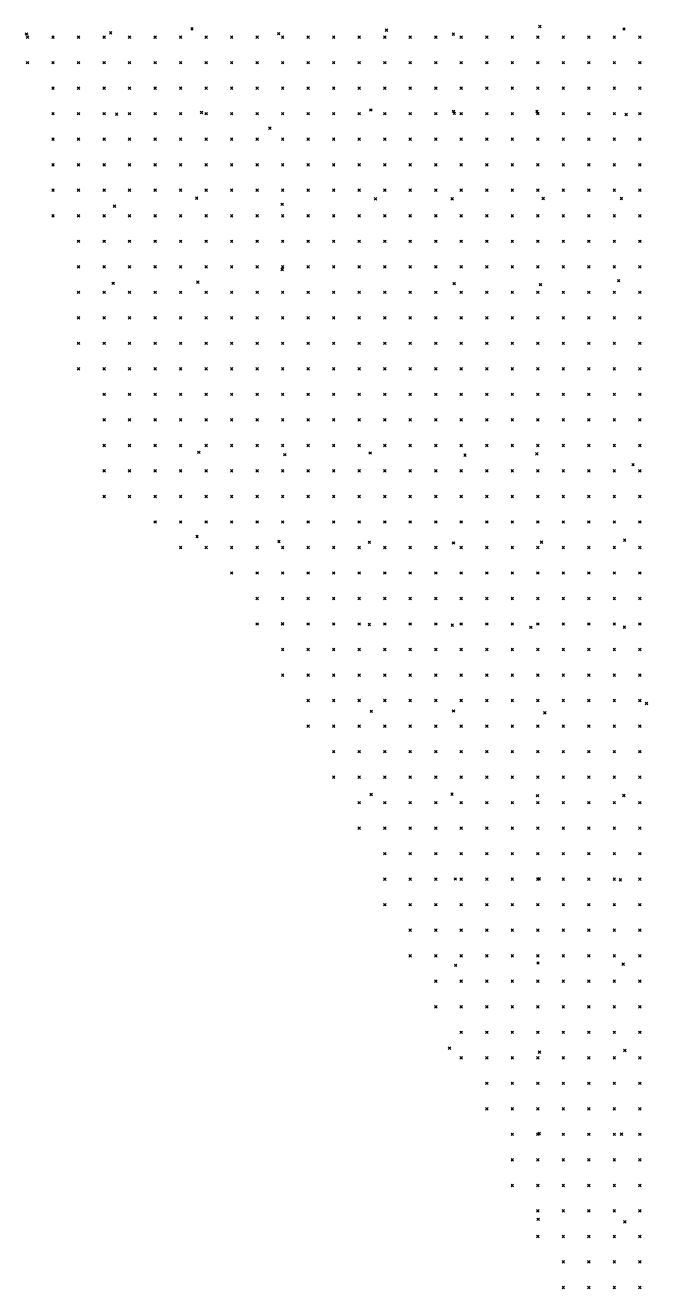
# Model space of a CAD drawing. Header units: metres. Extents: x 441556 to 446409, y 432338 to 461058.
# Drawn here: x 444842.1 to 444915.3, y 442112.2 to 442260.7 of the extents above; entities that cross this region are included whole.
import ezdxf

# ---------------------------------------------------------------- set-up
doc = ezdxf.new("R2010")
doc.units = ezdxf.units.M
doc.header["$MEASUREMENT"] = 0
doc.header["$PDMODE"] = 35
doc.header["$PDSIZE"] = 0.15
doc.layers.add('DTM-NOK-RevN_LIDAR_co_lidar', color=91, linetype='Continuous', lineweight=0)
doc.layers.add('DTM-NOK-RevN_RTK', color=32, linetype='Continuous', lineweight=0)

msp = doc.modelspace()

# ---------------------------------------------------------------- linework, layer by layer
at = {"layer": 'DTM-NOK-RevN_LIDAR_co_lidar'}
for p in [(444842.378, 442259.281, 340.812), (444845.377, 442259.281, 341.252), (444848.377, 442259.281, 341.615), (444851.376, 442259.281, 341.998), (444854.375, 442259.281, 342.477), (444857.375, 442259.281, 342.99), (444860.374, 442259.281, 343.469), (444863.373, 442259.281, 344.202), (444866.373, 442259.281, 345.398), (444869.372, 442259.281, 346.086), (444872.371, 442259.281, 346.391), (444875.371, 442259.281, 346.971), (444878.37, 442259.281, 347.938), (444881.369, 442259.281, 348.574), (444884.369, 442259.281, 349.598), (444887.368, 442259.281, 350.354), (444890.367, 442259.281, 350.971), (444893.367, 442259.281, 351.559), (444896.366, 442259.281, 352.341), (444899.365, 442259.281, 353.27), (444902.365, 442259.281, 354.264), (444905.364, 442259.281, 355.359), (444908.363, 442259.281, 356.765), (444911.363, 442259.281, 358.178), (444914.362, 442259.281, 359.145), (444842.378, 442256.281, 340.238), (444845.377, 442256.281, 340.846), (444848.377, 442256.281, 341.038), (444851.376, 442256.281, 341.241), (444854.375, 442256.281, 341.552), (444857.375, 442256.281, 341.934), (444860.374, 442256.281, 342.435), (444863.373, 442256.281, 343.021), (444866.373, 442256.281, 343.671), (444869.372, 442256.281, 344.667), (444872.371, 442256.281, 345.595), (444875.371, 442256.281, 346.506), (444878.37, 442256.281, 347.716), (444881.369, 442256.281, 348.183), (444884.369, 442256.281, 348.917), (444887.368, 442256.281, 349.752), (444890.367, 442256.281, 350.466), (444893.367, 442256.281, 351.094), (444896.366, 442256.281, 351.791), (444899.365, 442256.281, 352.577), (444902.365, 442256.281, 353.469), (444905.364, 442256.281, 354.525), (444908.363, 442256.281, 355.769), (444911.363, 442256.281, 357.098), (444914.362, 442256.281, 358.434), (444845.377, 442253.282, 340.409), (444848.377, 442253.282, 340.642), (444851.376, 442253.282, 340.67), (444854.375, 442253.282, 340.764), (444857.375, 442253.282, 341.024), (444860.374, 442253.282, 341.47), (444863.373, 442253.282, 342.042), (444866.373, 442253.282, 342.569), (444869.372, 442253.282, 343.204), (444872.371, 442253.282, 344.504), (444875.371, 442253.282, 345.402), (444878.37, 442253.282, 346.884), (444881.369, 442253.282, 347.329), (444884.369, 442253.282, 348.328), (444887.368, 442253.282, 349.225), (444890.367, 442253.282, 349.951), (444893.367, 442253.282, 350.484), (444896.366, 442253.282, 351.287), (444899.365, 442253.282, 352.045), (444902.365, 442253.282, 352.781), (444905.364, 442253.282, 353.727), (444908.363, 442253.282, 354.849), (444911.363, 442253.282, 356.105), (444914.362, 442253.282, 357.442), (444845.377, 442250.283, 339.76), (444848.377, 442250.283, 340.19), (444851.376, 442250.283, 340.238), (444854.375, 442250.283, 340.252), (444857.375, 442250.283, 340.335), (444860.374, 442250.283, 340.593), (444863.373, 442250.283, 341.074), (444866.373, 442250.283, 341.732), (444869.372, 442250.283, 342.436), (444872.371, 442250.283, 343.146), (444875.371, 442250.283, 344.687), (444878.37, 442250.283, 345.834), (444881.369, 442250.283, 346.481), (444884.369, 442250.283, 347.482), (444887.368, 442250.283, 348.494), (444890.367, 442250.283, 349.401), (444893.367, 442250.283, 349.979), (444896.366, 442250.283, 350.455), (444899.365, 442250.283, 351.31), (444902.365, 442250.283, 352.094), (444905.364, 442250.283, 352.932), (444908.363, 442250.283, 354.005), (444911.363, 442250.283, 355.233), (444914.362, 442250.283, 356.467), (444845.377, 442247.283, 337.62), (444848.377, 442247.283, 338.631), (444851.376, 442247.283, 339.551), (444854.375, 442247.283, 339.91), (444857.375, 442247.283, 339.923), (444860.374, 442247.283, 340.01), (444863.373, 442247.283, 340.341), (444866.373, 442247.283, 340.902), (444869.372, 442247.283, 341.542), (444872.371, 442247.283, 342.396), (444875.371, 442247.283, 343.633), (444878.37, 442247.283, 344.695), (444881.369, 442247.283, 345.686), (444884.369, 442247.283, 346.78), (444887.368, 442247.283, 347.819), (444890.367, 442247.283, 348.785), (444893.367, 442247.283, 349.602), (444896.366, 442247.283, 350.116), (444899.365, 442247.283, 350.69), (444902.365, 442247.283, 351.383), (444905.364, 442247.283, 352.204), (444908.363, 442247.283, 353.189), (444911.363, 442247.283, 354.348), (444914.362, 442247.283, 355.556), (444845.377, 442244.284, 336.106), (444848.377, 442244.284, 337.057), (444851.376, 442244.284, 338.152), (444854.375, 442244.284, 339.054), (444857.375, 442244.284, 339.513), (444860.374, 442244.284, 339.616), (444863.373, 442244.284, 339.708), (444866.373, 442244.284, 340.037), (444869.372, 442244.284, 340.633), (444872.371, 442244.284, 341.592), (444875.371, 442244.284, 342.61), (444878.37, 442244.284, 343.651), (444881.369, 442244.284, 345.163), (444884.369, 442244.284, 346.11), (444887.368, 442244.284, 347.224), (444890.367, 442244.284, 348.257), (444893.367, 442244.284, 349.133), (444896.366, 442244.284, 349.782), (444899.365, 442244.284, 350.297), (444902.365, 442244.284, 350.882), (444905.364, 442244.284, 351.599), (444908.363, 442244.284, 352.464), (444911.363, 442244.284, 353.524), (444914.362, 442244.284, 354.719), (444845.377, 442241.284, 335.535), (444848.377, 442241.284, 336.124), (444851.376, 442241.284, 336.728), (444854.375, 442241.284, 337.493), (444857.375, 442241.284, 338.361), (444860.374, 442241.284, 338.851), (444863.373, 442241.284, 339.065), (444866.373, 442241.284, 339.235), (444869.372, 442241.284, 339.786), (444872.371, 442241.284, 340.676), (444875.371, 442241.284, 341.873), (444878.37, 442241.284, 343.123), (444881.369, 442241.284, 344.498), (444884.369, 442241.284, 345.763), (444887.368, 442241.284, 346.65), (444890.367, 442241.284, 347.627), (444893.367, 442241.284, 348.535), (444896.366, 442241.284, 349.278), (444899.365, 442241.284, 349.846), (444902.365, 442241.284, 350.402), (444905.364, 442241.284, 351.006), (444908.363, 442241.284, 351.732), (444911.363, 442241.284, 352.729), (444914.362, 442241.284, 353.879), (444845.377, 442238.285, 335.424), (444848.377, 442238.285, 335.744), (444851.376, 442238.285, 336.065), (444854.375, 442238.285, 336.391), (444857.375, 442238.285, 336.897), (444860.374, 442238.285, 337.627), (444863.373, 442238.285, 338.299), (444866.373, 442238.285, 338.579), (444869.372, 442238.285, 339.038), (444872.371, 442238.285, 339.934), (444875.371, 442238.285, 341.278), (444878.37, 442238.285, 342.607), (444881.369, 442238.285, 343.884), (444884.369, 442238.285, 345.003), (444887.368, 442238.285, 346.054), (444890.367, 442238.285, 346.964), (444893.367, 442238.285, 347.917), (444896.366, 442238.285, 348.675), (444899.365, 442238.285, 349.35), (444902.365, 442238.285, 349.939), (444905.364, 442238.285, 350.514), (444908.363, 442238.285, 351.174), (444911.363, 442238.285, 352.003), (444914.362, 442238.285, 353.014), (444848.377, 442235.286, 335.686), (444851.376, 442235.286, 335.966), (444854.375, 442235.286, 336.083), (444857.375, 442235.286, 336.275), (444860.374, 442235.286, 336.737), (444863.373, 442235.286, 337.392), (444866.373, 442235.286, 337.916), (444869.372, 442235.286, 338.448), (444872.371, 442235.286, 339.328), (444875.371, 442235.286, 340.705), (444878.37, 442235.286, 342.024), (444881.369, 442235.286, 343.174), (444884.369, 442235.286, 344.224), (444887.368, 442235.286, 345.417), (444890.367, 442235.286, 346.345), (444893.367, 442235.286, 347.216), (444896.366, 442235.286, 348.029), (444899.365, 442235.286, 348.866), (444902.365, 442235.286, 349.508), (444905.364, 442235.286, 350.026), (444908.363, 442235.286, 350.609), (444911.363, 442235.286, 351.302), (444914.362, 442235.286, 352.137), (444848.377, 442232.286, 335.655), (444851.376, 442232.286, 335.911), (444854.375, 442232.286, 336.026), (444857.375, 442232.286, 336.145), (444860.374, 442232.286, 336.354), (444863.373, 442232.286, 336.672), (444866.373, 442232.286, 337.029), (444869.372, 442232.286, 337.734), (444872.371, 442232.286, 338.534), (444875.371, 442232.286, 339.872), (444878.37, 442232.286, 341.444), (444881.369, 442232.286, 342.328), (444884.369, 442232.286, 343.233), (444887.368, 442232.286, 344.365), (444890.367, 442232.286, 345.793), (444893.367, 442232.286, 346.594), (444896.366, 442232.286, 347.421), (444899.365, 442232.286, 348.277), (444902.365, 442232.286, 349.047), (444905.364, 442232.286, 349.581), (444908.363, 442232.286, 350.04), (444911.363, 442232.286, 350.595), (444914.362, 442232.286, 351.339), (444848.377, 442229.287, 335.632), (444851.376, 442229.287, 335.82), (444854.375, 442229.287, 335.951), (444857.375, 442229.287, 336.085), (444860.374, 442229.287, 336.213), (444863.373, 442229.287, 336.312), (444866.373, 442229.287, 336.417), (444869.372, 442229.287, 336.788), (444872.371, 442229.287, 337.572), (444875.371, 442229.287, 338.699), (444878.37, 442229.287, 339.814), (444881.369, 442229.287, 341.306), (444884.369, 442229.287, 342.005), (444887.368, 442229.287, 343.068), (444890.367, 442229.287, 344.725), (444893.367, 442229.287, 345.913), (444896.366, 442229.287, 346.81), (444899.365, 442229.287, 347.61), (444902.365, 442229.287, 348.429), (444905.364, 442229.287, 349.035), (444908.363, 442229.287, 349.463), (444911.363, 442229.287, 349.893), (444914.362, 442229.287, 350.486), (444848.377, 442226.288, 335.564), (444851.376, 442226.288, 335.711), (444854.375, 442226.288, 335.835), (444857.375, 442226.288, 335.945), (444860.374, 442226.288, 336.047), (444863.373, 442226.288, 336.104), (444866.373, 442226.288, 336.153), (444869.372, 442226.288, 336.241), (444872.371, 442226.288, 336.679), (444875.371, 442226.288, 337.907), (444878.37, 442226.288, 338.611), (444881.369, 442226.288, 339.886), (444884.369, 442226.288, 340.705), (444887.368, 442226.288, 341.914), (444890.367, 442226.288, 343.946), (444893.367, 442226.288, 344.834), (444896.366, 442226.288, 345.978), (444899.365, 442226.288, 346.942), (444902.365, 442226.288, 347.712), (444905.364, 442226.288, 348.331), (444908.363, 442226.288, 348.865), (444911.363, 442226.288, 349.283), (444914.362, 442226.288, 349.761), (444848.377, 442223.288, 335.445), (444851.376, 442223.288, 335.572), (444854.375, 442223.288, 335.668), (444857.375, 442223.288, 335.74), (444860.374, 442223.288, 335.838), (444863.373, 442223.288, 335.913), (444866.373, 442223.288, 335.961), (444869.372, 442223.288, 336.014), (444872.371, 442223.288, 336.154), (444875.371, 442223.288, 337.115), (444878.37, 442223.288, 338.046), (444881.369, 442223.288, 338.821), (444884.369, 442223.288, 339.62), (444887.368, 442223.288, 340.911), (444890.367, 442223.288, 342.621), (444893.367, 442223.288, 343.401), (444896.366, 442223.288, 344.757), (444899.365, 442223.288, 345.846), (444902.365, 442223.288, 346.45), (444905.364, 442223.288, 347.361), (444908.363, 442223.288, 348.163), (444911.363, 442223.288, 348.641), (444914.362, 442223.288, 349.113), (444848.377, 442220.289, 335.371), (444851.376, 442220.289, 335.458), (444854.375, 442220.289, 335.542), (444857.375, 442220.289, 335.617), (444860.374, 442220.289, 335.705), (444863.373, 442220.289, 335.771), (444866.373, 442220.289, 335.805), (444869.372, 442220.289, 335.864), (444872.371, 442220.289, 335.925), (444875.371, 442220.289, 336.278), (444878.37, 442220.289, 337.225), (444881.369, 442220.289, 338.223), (444884.369, 442220.289, 338.878), (444887.368, 442220.289, 339.83), (444890.367, 442220.289, 341.13), (444893.367, 442220.289, 342.261), (444896.366, 442220.289, 343.269), (444899.365, 442220.289, 344.428), (444902.365, 442220.289, 345.123), (444905.364, 442220.289, 346.152), (444908.363, 442220.289, 347.185), (444911.363, 442220.289, 347.935), (444914.362, 442220.289, 348.42), (444851.376, 442217.29, 335.398), (444854.375, 442217.29, 335.492), (444857.375, 442217.29, 335.579), (444860.374, 442217.29, 335.639), (444863.373, 442217.29, 335.689), (444866.373, 442217.29, 335.736), (444869.372, 442217.29, 335.78), (444872.371, 442217.29, 335.797), (444875.371, 442217.29, 335.836), (444878.37, 442217.29, 336.282), (444881.369, 442217.29, 337.371), (444884.369, 442217.29, 338.275), (444887.368, 442217.29, 339.008), (444890.367, 442217.29, 340.138), (444893.367, 442217.29, 341.598), (444896.366, 442217.29, 342.207), (444899.365, 442217.29, 343.237), (444902.365, 442217.29, 343.933), (444905.364, 442217.29, 344.924), (444908.363, 442217.29, 346.063), (444911.363, 442217.29, 346.936), (444914.362, 442217.29, 347.497), (444851.376, 442214.29, 335.325), (444854.375, 442214.29, 335.427), (444857.375, 442214.29, 335.506), (444860.374, 442214.29, 335.555), (444863.373, 442214.29, 335.605), (444866.373, 442214.29, 335.656), (444869.372, 442214.29, 335.685), (444872.371, 442214.29, 335.69), (444875.371, 442214.29, 335.684), (444878.37, 442214.29, 335.735), (444881.369, 442214.29, 336.305), (444884.369, 442214.29, 337.42), (444887.368, 442214.29, 338.407), (444890.367, 442214.29, 339.356), (444893.367, 442214.29, 340.762), (444896.366, 442214.29, 341.372), (444899.365, 442214.29, 342.109), (444902.365, 442214.29, 342.752), (444905.364, 442214.29, 343.78), (444908.363, 442214.29, 344.881), (444911.363, 442214.29, 345.805), (444914.362, 442214.29, 346.639), (444851.376, 442211.291, 335.241), (444854.375, 442211.291, 335.333), (444857.375, 442211.291, 335.402), (444860.374, 442211.291, 335.452), (444863.373, 442211.291, 335.491), (444866.373, 442211.291, 335.521), (444869.372, 442211.291, 335.56), (444872.371, 442211.291, 335.565), (444875.371, 442211.291, 335.584), (444878.37, 442211.291, 335.565), (444881.369, 442211.291, 335.671), (444884.369, 442211.291, 336.469), (444887.368, 442211.291, 337.59), (444890.367, 442211.291, 338.615), (444893.367, 442211.291, 339.882), (444896.366, 442211.291, 340.394), (444899.365, 442211.291, 340.996), (444902.365, 442211.291, 341.828), (444905.364, 442211.291, 342.708), (444908.363, 442211.291, 343.65), (444911.363, 442211.291, 344.687), (444914.362, 442211.291, 345.733), (444851.376, 442208.292, 335.224), (444854.375, 442208.292, 335.278), (444857.375, 442208.292, 335.321), (444860.374, 442208.292, 335.362), (444863.373, 442208.292, 335.392), (444866.373, 442208.292, 335.424), (444869.372, 442208.292, 335.463), (444872.371, 442208.292, 335.479), (444875.371, 442208.292, 335.516), (444878.37, 442208.292, 335.507), (444881.369, 442208.292, 335.491), (444884.369, 442208.292, 335.841), (444887.368, 442208.292, 336.696), (444890.367, 442208.292, 337.511), (444893.367, 442208.292, 338.93), (444896.366, 442208.292, 339.789), (444899.365, 442208.292, 340.322), (444902.365, 442208.292, 340.968), (444905.364, 442208.292, 341.759), (444908.363, 442208.292, 342.589), (444911.363, 442208.292, 343.409), (444914.362, 442208.292, 344.406), (444851.376, 442205.292, 335.222), (444854.375, 442205.292, 335.255), (444857.375, 442205.292, 335.261), (444860.374, 442205.292, 335.287), (444863.373, 442205.292, 335.332), (444866.373, 442205.292, 335.374), (444869.372, 442205.292, 335.411), (444872.371, 442205.292, 335.437), (444875.371, 442205.292, 335.443), (444878.37, 442205.292, 335.402), (444881.369, 442205.292, 335.341), (444884.369, 442205.292, 335.368), (444887.368, 442205.292, 335.788), (444890.367, 442205.292, 336.372), (444893.367, 442205.292, 337.085), (444896.366, 442205.292, 338.88), (444899.365, 442205.292, 339.623), (444902.365, 442205.292, 340.209), (444905.364, 442205.292, 340.921), (444908.363, 442205.292, 341.656), (444911.363, 442205.292, 342.56), (444914.362, 442205.292, 343.599), (444857.375, 442202.293, 335.215), (444860.374, 442202.293, 335.231), (444863.373, 442202.293, 335.274), (444866.373, 442202.293, 335.319), (444869.372, 442202.293, 335.338), (444872.371, 442202.293, 335.321), (444875.371, 442202.293, 335.272), (444878.37, 442202.293, 335.248), (444881.369, 442202.293, 335.278), (444884.369, 442202.293, 335.317), (444887.368, 442202.293, 335.415), (444890.367, 442202.293, 335.811), (444893.367, 442202.293, 336.384), (444896.366, 442202.293, 337.673), (444899.365, 442202.293, 338.785), (444902.365, 442202.293, 339.553), (444905.364, 442202.293, 340.229), (444908.363, 442202.293, 340.953), (444911.363, 442202.293, 341.71), (444914.362, 442202.293, 342.712), (444860.374, 442199.294, 335.183), (444863.373, 442199.294, 335.217), (444866.373, 442199.294, 335.227), (444869.372, 442199.294, 335.19), (444872.371, 442199.294, 335.154), (444875.371, 442199.294, 335.179), (444878.37, 442199.294, 335.222), (444881.369, 442199.294, 335.252), (444884.369, 442199.294, 335.329), (444887.368, 442199.294, 335.441), (444890.367, 442199.294, 335.598), (444893.367, 442199.294, 335.986), (444896.366, 442199.294, 336.853), (444899.365, 442199.294, 337.971), (444902.365, 442199.294, 339.043), (444905.364, 442199.294, 339.79), (444908.363, 442199.294, 340.379), (444911.363, 442199.294, 341.081), (444914.362, 442199.294, 341.998), (444866.373, 442196.294, 335.073), (444869.372, 442196.294, 335.095), (444872.371, 442196.294, 335.125), (444875.371, 442196.294, 335.142), (444878.37, 442196.294, 335.17), (444881.369, 442196.294, 335.246), (444884.369, 442196.294, 335.334), (444887.368, 442196.294, 335.472), (444890.367, 442196.294, 335.663), (444893.367, 442196.294, 335.79), (444896.366, 442196.294, 336.199), (444899.365, 442196.294, 337.066), (444902.365, 442196.294, 338.449), (444905.364, 442196.294, 339.377), (444908.363, 442196.294, 340.007), (444911.363, 442196.294, 340.669), (444914.362, 442196.294, 341.472), (444869.372, 442193.295, 335.091), (444872.371, 442193.295, 335.1), (444875.371, 442193.295, 335.128), (444878.37, 442193.295, 335.172), (444881.369, 442193.295, 335.242), (444884.369, 442193.295, 335.359), (444887.368, 442193.295, 335.495), (444890.367, 442193.295, 335.639), (444893.367, 442193.295, 335.734), (444896.366, 442193.295, 335.86), (444899.365, 442193.295, 336.447), (444902.365, 442193.295, 337.301), (444905.364, 442193.295, 338.736), (444908.363, 442193.295, 339.759), (444911.363, 442193.295, 340.361), (444914.362, 442193.295, 341.023), (444869.372, 442190.296, 335.096), (444872.371, 442190.296, 335.127), (444875.371, 442190.296, 335.129), (444878.37, 442190.296, 335.184), (444881.369, 442190.296, 335.271), (444884.369, 442190.296, 335.339), (444887.368, 442190.296, 335.45), (444890.367, 442190.296, 335.553), (444893.367, 442190.296, 335.627), (444896.366, 442190.296, 335.79), (444899.365, 442190.296, 336.038), (444902.365, 442190.296, 336.946), (444905.364, 442190.296, 337.464), (444908.363, 442190.296, 338.998), (444911.363, 442190.296, 340.226), (444914.362, 442190.296, 340.698), (444872.371, 442187.296, 335.155), (444875.371, 442187.296, 335.182), (444878.37, 442187.296, 335.197), (444881.369, 442187.296, 335.247), (444884.369, 442187.296, 335.308), (444887.368, 442187.296, 335.351), (444890.367, 442187.296, 335.46), (444893.367, 442187.296, 335.598), (444896.366, 442187.296, 335.751), (444899.365, 442187.296, 335.922), (444902.365, 442187.296, 336.177), (444905.364, 442187.296, 337.077), (444908.363, 442187.296, 338.313), (444911.363, 442187.296, 339.661), (444914.362, 442187.296, 340.473), (444872.371, 442184.297, 335.194), (444875.371, 442184.297, 335.19), (444878.37, 442184.297, 335.175), (444881.369, 442184.297, 335.181), (444884.369, 442184.297, 335.232), (444887.368, 442184.297, 335.345), (444890.367, 442184.297, 335.446), (444893.367, 442184.297, 335.56), (444896.366, 442184.297, 335.676), (444899.365, 442184.297, 335.807), (444902.365, 442184.297, 336.059), (444905.364, 442184.297, 336.766), (444908.363, 442184.297, 337.866), (444911.363, 442184.297, 339.293), (444914.362, 442184.297, 340.218), (444875.371, 442181.298, 335.136), (444878.37, 442181.298, 335.097), (444881.369, 442181.298, 335.142), (444884.369, 442181.298, 335.237), (444887.368, 442181.298, 335.328), (444890.367, 442181.298, 335.414), (444893.367, 442181.298, 335.469), (444896.366, 442181.298, 335.537), (444899.365, 442181.298, 335.75), (444902.365, 442181.298, 336.291), (444905.364, 442181.298, 336.783), (444908.363, 442181.298, 337.452), (444911.363, 442181.298, 338.372), (444914.362, 442181.298, 339.525), (444875.371, 442178.298, 335.099), (444878.37, 442178.298, 335.134), (444881.369, 442178.298, 335.166), (444884.369, 442178.298, 335.25), (444887.368, 442178.298, 335.297), (444890.367, 442178.298, 335.332), (444893.367, 442178.298, 335.345), (444896.366, 442178.298, 335.362), (444899.365, 442178.298, 335.863), (444902.365, 442178.298, 336.282), (444905.364, 442178.298, 336.563), (444908.363, 442178.298, 336.936), (444911.363, 442178.298, 337.624), (444914.362, 442178.298, 338.611), (444878.37, 442175.299, 335.12), (444881.369, 442175.299, 335.147), (444884.369, 442175.299, 335.174), (444887.368, 442175.299, 335.186), (444890.367, 442175.299, 335.225), (444893.367, 442175.299, 335.41), (444896.366, 442175.299, 335.59), (444899.365, 442175.299, 335.877), (444902.365, 442175.299, 336.151), (444905.364, 442175.299, 336.452), (444908.363, 442175.299, 336.77), (444911.363, 442175.299, 337.131), (444914.362, 442175.299, 337.694), (444878.37, 442172.3, 335.087), (444881.369, 442172.3, 335.071), (444884.369, 442172.3, 335.06), (444887.368, 442172.3, 335.14), (444890.367, 442172.3, 335.247), (444893.367, 442172.3, 335.393), (444896.366, 442172.3, 335.574), (444899.365, 442172.3, 335.803), (444902.365, 442172.3, 336.089), (444905.364, 442172.3, 336.375), (444908.363, 442172.3, 336.658), (444911.363, 442172.3, 336.921), (444914.362, 442172.3, 337.163), (444881.369, 442169.3, 335.024), (444884.369, 442169.3, 335.078), (444887.368, 442169.3, 335.133), (444890.367, 442169.3, 335.231), (444893.367, 442169.3, 335.346), (444896.366, 442169.3, 335.526), (444899.365, 442169.3, 335.752), (444902.365, 442169.3, 335.998), (444905.364, 442169.3, 336.242), (444908.363, 442169.3, 336.489), (444911.363, 442169.3, 336.711), (444914.362, 442169.3, 336.841), (444881.369, 442166.301, 335.017), (444884.369, 442166.301, 335.068), (444887.368, 442166.301, 335.137), (444890.367, 442166.301, 335.222), (444893.367, 442166.301, 335.331), (444896.366, 442166.301, 335.468), (444899.365, 442166.301, 335.644), (444902.365, 442166.301, 335.83), (444905.364, 442166.301, 336.055), (444908.363, 442166.301, 336.281), (444911.363, 442166.301, 336.445), (444914.362, 442166.301, 336.531), (444884.369, 442163.302, 335.063), (444887.368, 442163.302, 335.161), (444890.367, 442163.302, 335.221), (444893.367, 442163.302, 335.288), (444896.366, 442163.302, 335.375), (444899.365, 442163.302, 335.494), (444902.365, 442163.302, 335.646), (444905.364, 442163.302, 335.825), (444908.363, 442163.302, 335.985), (444911.363, 442163.302, 336.133), (444914.362, 442163.302, 336.241), (444884.369, 442160.302, 335.1), (444887.368, 442160.302, 335.172), (444890.367, 442160.302, 335.213), (444893.367, 442160.302, 335.233), (444896.366, 442160.302, 335.276), (444899.365, 442160.302, 335.355), (444902.365, 442160.302, 335.447), (444905.364, 442160.302, 335.57), (444908.363, 442160.302, 335.698), (444911.363, 442160.302, 335.835), (444914.362, 442160.302, 335.938), (444884.369, 442157.303, 335.125), (444887.368, 442157.303, 335.172), (444890.367, 442157.303, 335.188), (444893.367, 442157.303, 335.188), (444896.366, 442157.303, 335.188), (444899.365, 442157.303, 335.22), (444902.365, 442157.303, 335.278), (444905.364, 442157.303, 335.358), (444908.363, 442157.303, 335.449), (444911.363, 442157.303, 335.555), (444914.362, 442157.303, 335.653), (444887.368, 442154.304, 335.144), (444890.367, 442154.304, 335.138), (444893.367, 442154.304, 335.125), (444896.366, 442154.304, 335.122), (444899.365, 442154.304, 335.125), (444902.365, 442154.304, 335.156), (444905.364, 442154.304, 335.191), (444908.363, 442154.304, 335.247), (444911.363, 442154.304, 335.335), (444914.362, 442154.304, 335.422), (444887.368, 442151.304, 335.077), (444890.367, 442151.304, 335.062), (444893.367, 442151.304, 335.055), (444896.366, 442151.304, 335.065), (444899.365, 442151.304, 335.052), (444902.365, 442151.304, 335.06), (444905.364, 442151.304, 335.089), (444908.363, 442151.304, 335.139), (444911.363, 442151.304, 335.196), (444914.362, 442151.304, 335.252), (444890.367, 442148.305, 335.006), (444893.367, 442148.305, 335.005), (444896.366, 442148.305, 335.005), (444899.365, 442148.305, 335.004), (444902.365, 442148.305, 335.019), (444905.364, 442148.305, 335.052), (444908.363, 442148.305, 335.081), (444911.363, 442148.305, 335.105), (444914.362, 442148.305, 335.154), (444890.367, 442145.306, 334.984), (444893.367, 442145.306, 334.978), (444896.366, 442145.306, 334.988), (444899.365, 442145.306, 335.017), (444902.365, 442145.306, 335.015), (444905.364, 442145.306, 335.006), (444908.363, 442145.306, 335.009), (444911.363, 442145.306, 335.033), (444914.362, 442145.306, 335.08), (444893.367, 442142.306, 334.973), (444896.366, 442142.306, 335.006), (444899.365, 442142.306, 335.003), (444902.365, 442142.306, 334.98), (444905.364, 442142.306, 334.961), (444908.363, 442142.306, 334.957), (444911.363, 442142.306, 334.964), (444914.362, 442142.306, 334.985), (444893.367, 442139.307, 334.969), (444896.366, 442139.307, 334.977), (444899.365, 442139.307, 334.972), (444902.365, 442139.307, 334.96), (444905.364, 442139.307, 334.948), (444908.363, 442139.307, 334.937), (444911.363, 442139.307, 334.926), (444914.362, 442139.307, 334.922), (444896.366, 442136.307, 334.956), (444899.365, 442136.307, 334.968), (444902.365, 442136.307, 334.964), (444905.364, 442136.307, 334.944), (444908.363, 442136.307, 334.908), (444911.363, 442136.307, 334.887), (444914.362, 442136.307, 334.881), (444896.366, 442133.308, 334.93), (444899.365, 442133.308, 334.943), (444902.365, 442133.308, 334.924), (444905.364, 442133.308, 334.892), (444908.363, 442133.308, 334.854), (444911.363, 442133.308, 334.856), (444914.362, 442133.308, 334.874), (444899.365, 442130.309, 334.915), (444902.365, 442130.309, 334.889), (444905.364, 442130.309, 334.855), (444908.363, 442130.309, 334.845), (444911.363, 442130.309, 334.868), (444914.362, 442130.309, 334.908), (444899.365, 442127.309, 334.815), (444902.365, 442127.309, 334.833), (444905.364, 442127.309, 334.85), (444908.363, 442127.309, 334.868), (444911.363, 442127.309, 334.898), (444914.362, 442127.309, 334.936), (444899.365, 442124.31, 334.751), (444902.365, 442124.31, 334.798), (444905.364, 442124.31, 334.847), (444908.363, 442124.31, 334.869), (444911.363, 442124.31, 334.895), (444914.362, 442124.31, 334.93), (444902.365, 442121.311, 334.813), (444905.364, 442121.311, 334.833), (444908.363, 442121.311, 334.872), (444911.363, 442121.311, 334.92), (444914.362, 442121.311, 334.942), (444902.365, 442118.311, 334.849), (444905.364, 442118.311, 334.888), (444908.363, 442118.311, 334.916), (444911.363, 442118.311, 334.94), (444914.362, 442118.311, 334.971), (444905.364, 442115.312, 334.856), (444908.363, 442115.312, 334.909), (444911.363, 442115.312, 334.982), (444914.362, 442115.312, 335.024), (444905.364, 442112.313, 334.864), (444908.363, 442112.313, 334.933), (444911.363, 442112.313, 335.006), (444914.362, 442112.313, 335.056)]:
    msp.add_point(p, dxfattribs=at)
at = {"layer": 'DTM-NOK-RevN_RTK'}
for p in [(444852.151, 442259.79, 342.335), (444861.714, 442260.252, 344.222), (444871.895, 442259.691, 346.399), (444884.568, 442260.1, 350.012), (444902.598, 442260.527, 354.704), (444912.499, 442260.245, 358.953), (444842.26, 442259.652, 340.867), (444892.44, 442259.624, 351.33), (444852.858, 442250.224, 340.149), (444862.84, 442250.424, 341.321), (444882.743, 442250.715, 347.127), (444892.463, 442250.555, 349.939), (444892.554, 442250.321, 349.894), (444902.265, 442250.54, 352.026), (444912.756, 442250.18, 355.753), (444870.867, 442248.584, 342.61), (444852.604, 442239.404, 336.422), (444862.264, 442240.348, 338.846), (444872.316, 442239.63, 340.405), (444883.28, 442240.279, 345.478), (444892.289, 442240.281, 348.125), (444903.003, 442240.319, 350.333), (444912.187, 442240.318, 352.764), (444872.3, 442231.957, 338.645), (444852.433, 442230.349, 335.828), (444862.39, 442230.48, 336.418), (444892.527, 442230.309, 346.101), (444902.688, 442230.19, 348.765), (444911.869, 442230.65, 350.374), (444862.511, 442210.479, 335.455), (444872.617, 442210.202, 335.503), (444882.654, 442210.4, 335.76), (444893.804, 442210.135, 339.928), (444902.249, 442210.305, 341.652), (444913.559, 442209.024, 344.672), (444862.303, 442200.587, 335.194), (444871.935, 442199.992, 335.108), (444882.564, 442199.903, 335.253), (444892.441, 442199.826, 335.919), (444902.804, 442199.915, 339.206), (444912.576, 442200.141, 341.59), (444872.363, 442190.312, 335.066), (444882.558, 442190.234, 335.262), (444892.311, 442190.167, 335.56), (444901.547, 442189.91, 335.682), (444912.541, 442189.916, 340.337), (444882.787, 442180.036, 335.178), (444892.457, 442180.071, 335.37), (444903.201, 442179.866, 336.584), (444915.137, 442180.961, 340.007), (444882.766, 442170.249, 334.928), (444892.278, 442170.284, 335.217), (444902.339, 442170.118, 335.936), (444912.487, 442170.131, 336.871), (444892.67, 442160.323, 335.113), (444902.532, 442160.34, 335.46), (444912.072, 442160.215, 335.831), (444892.709, 442150.173, 334.985), (444902.385, 442150.453, 334.954), (444912.407, 442150.324, 335.082), (444891.984, 442140.449, 334.861), (444902.555, 442139.975, 334.853), (444912.598, 442140.172, 334.877), (444902.519, 442130.4, 334.73), (444912.194, 442130.329, 334.706), (444902.415, 442120.326, 334.681), (444912.585, 442120.023, 334.858)]:
    msp.add_point(p, dxfattribs=at)

doc.saveas('drawing.dxf')
